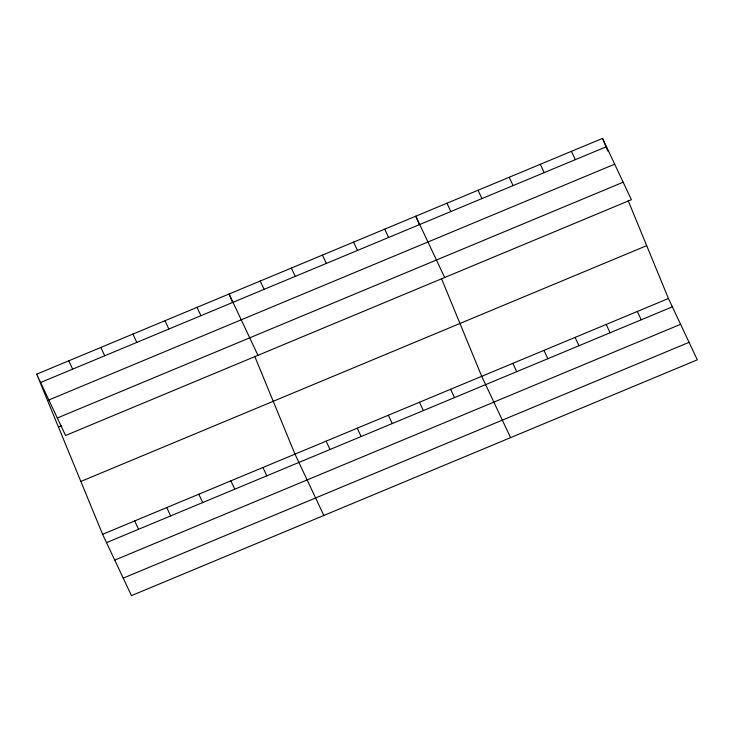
<?xml version="1.0" encoding="UTF-8"?>
<svg xmlns="http://www.w3.org/2000/svg" width="734" height="734" viewBox="0 0 734 734"><rect width="100%" height="100%" fill="white"/><g stroke="black" fill="none" stroke-linecap="round" stroke-linejoin="round"><path stroke-width="1.1" d="M36.7 374.175L602.541 138.368L631.396 199.694L65.555 435.501L36.7 374.175L102.604 534.306L131.459 595.632L697.3 359.825L668.445 298.499L628.166 200.639M40.618 382.497L606.449 146.69M48.848 399.984L614.679 164.177M57.325 418.013L623.166 182.206M58.445 427.014L61.555 425.729M80.859 481.458L646.691 245.651M102.604 534.306L668.445 298.499M106.522 542.628L672.353 306.821M114.752 560.115L680.592 324.309M123.229 578.135L689.07 342.328M571.419 151.342L575.328 159.654M637.323 311.464L641.232 319.785M540.297 164.306L544.206 172.628M606.201 324.437L610.11 332.759M509.176 177.279L513.084 185.592M575.08 337.411L578.998 345.723M478.054 190.244L481.972 198.565M543.958 350.375L547.876 358.697M446.933 203.217L450.85 211.539M512.837 363.348L516.754 371.661M444.666 277.507L415.811 216.181L419.288 224.641M510.57 437.638L481.715 376.313L441.437 278.452M384.689 229.155L388.607 237.477M450.593 389.286L454.511 397.599M353.568 242.128L357.486 250.441M419.472 402.25L423.39 410.572M322.446 255.093L326.364 263.414M388.35 415.224L392.268 423.546M291.325 268.066L295.242 276.379M357.229 428.188L361.146 436.51M260.203 281.03L264.121 289.352M326.107 441.162L330.025 449.483M257.946 355.329L229.081 294.004L232.568 302.454M323.85 515.461L294.985 454.135L254.707 356.265M197.024 307.363L200.933 315.684M262.928 467.494L266.837 475.815M164.957 320.721L168.875 329.043M230.861 480.853L234.779 489.174M132.891 334.089L136.808 342.411M198.795 494.221L202.712 502.533M100.824 347.448L104.742 355.77M166.737 507.579L170.646 515.901M68.767 360.816L72.675 369.129M134.671 520.938L138.579 529.26M602.541 138.368L607.761 151.048"/></g></svg>
